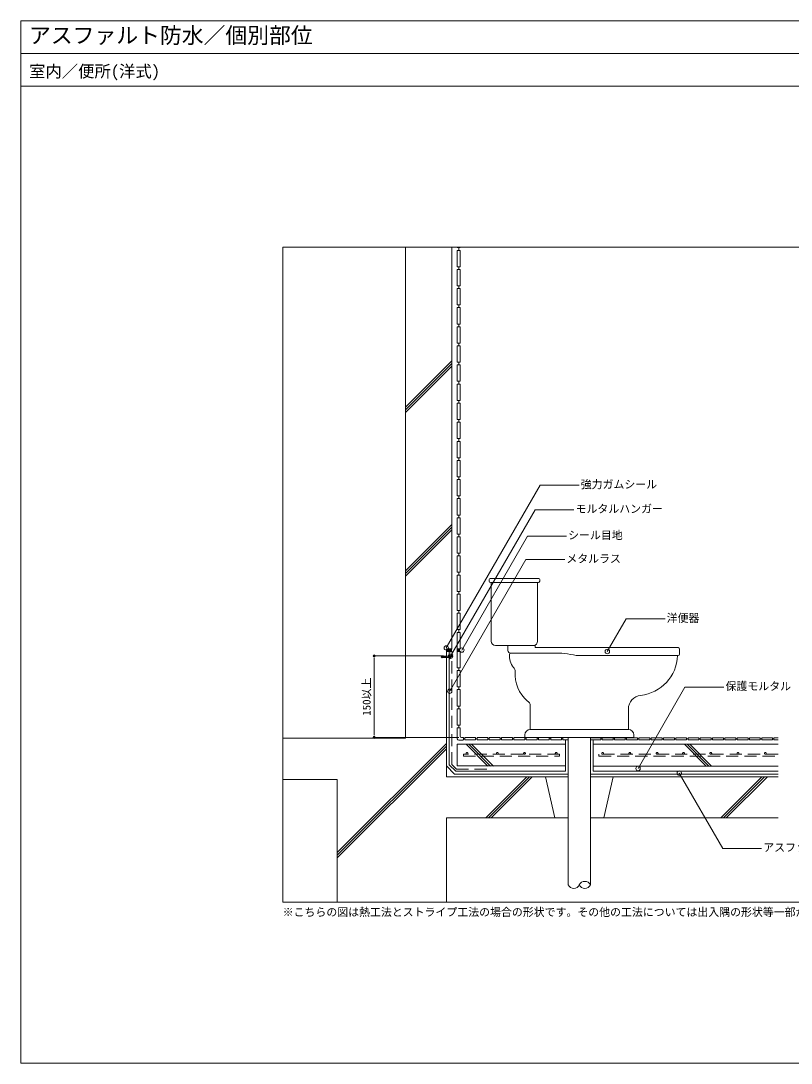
# Model space of a CAD drawing. Units: millimetres, scale not verified. Extents: x -2760 to 2760, y -1910 to 1910.
# Drawn here: x -2760 to 64, y -1910 to 1910 of the extents above; entities that cross this region are included whole.
import ezdxf
from ezdxf.enums import TextEntityAlignment as Align

# ---------------------------------------------------------------- set-up
doc = ezdxf.new("R2010")
doc.units = ezdxf.units.MM
doc.header["$LTSCALE"] = 7
doc.linetypes.add('USER1', pattern=[9.525, 6.35, -3.175])
for name, color, linetype, lineweight in [('0-0_0', 7, 'Continuous', 9), ('0-1_HATCH', 9, 'Continuous', 18), ('0-3_KUTAI', 3, 'Continuous', 18), ('0-4_BOUSUI', 1, 'Continuous', 18), ('0-5_MOJI', 7, 'Continuous', 18), ('0-6_sunpo', 7, 'Continuous', 18), ('0-7_KANAMONO_SCREW', 4, 'Continuous', 18), ('0-8_KANAMONO', 4, 'Continuous', 18), ('0-9_TENSEN', 4, 'USER1', 18), ('0-A_SIAGE', 4, 'Continuous', 18), ('0-B_ZATU', 6, 'Continuous', 18), ('0-C_HAISUI', 7, 'Continuous', 9), ('0-D_WAKU', 7, 'Continuous', 18)]:
    doc.layers.add(name, color=color, linetype=linetype, lineweight=lineweight)
doc.styles.add('ＭＳ ゴシック', font='')
doc.styles.get('ＭＳ ゴシック').set_extended_font_data('MS Gothic')

# ---------------------------------------------------------------- blocks, each defined once
blk = doc.blocks.new('_DOT')
at = {"layer": '0-0_0'}
for p, q in [((-0.5, 0), (-1, 0)), ((0.25, 0), (-0.25, 0))]:
    blk.add_line(p, q, dxfattribs=at)
blk.add_circle((0, 0), 0.25, dxfattribs=at)

msp = doc.modelspace()

# ---------------------------------------------------------------- linework, layer by layer
at = {"layer": '0-0_0', "lineweight": 18}
msp.add_line((-2760, 1790), (2760, 1790), dxfattribs=at)
msp.add_lwpolyline([(1800, -1320), (-1800, -1320), (-1800, 1080), (1800, 1080)], close=True, dxfattribs=at)
at = {"layer": '0-1_HATCH'}
for p, q in [((-1350, 494.307), (-1179.95, 664.356)), ((-1350, 484.407), (-1179.95, 654.457)), ((-1350, 474.508), (-1179.95, 644.557)), ((-1350, -105.693), (-1179.95, 64.356)), ((-1350, -115.593), (-1179.95, 54.457)), ((-1350, -125.492), (-1179.95, 44.557)), ((-1200, -393.749), (-1197.401, -391.15)), ((-1200, -398.24), (-1192.911, -391.15)), ((-1193.21, -401.15), (-1200, -394.36)), ((-1197.7, -401.15), (-1200, -398.85)), ((-1188.72, -401.15), (-1198.72, -391.15)), ((-1198.421, -401.15), (-1188.421, -391.15)), ((-1184.23, -401.15), (-1194.23, -391.15)), ((-1193.93, -401.15), (-1183.93, -391.15)), ((-1180.172, -400.718), (-1189.74, -391.15)), ((-1189.44, -401.15), (-1180.276, -391.986)), ((-1180.97, -395.43), (-1185.25, -391.15)), ((-1184.95, -401.15), (-1180.958, -397.158)), ((-1180.182, -391.727), (-1180.759, -391.15)), ((-1180.46, -401.15), (-1180.132, -400.822)), ((-1600, -1137.952), (-1200, -737.952)), ((-1600, -1147.851), (-1200, -747.851)), ((-1600, -1157.751), (-1200, -757.751)), ((-1047.516, -821.15), (-1127.516, -741.15)), ((-1037.616, -821.15), (-1117.616, -741.15)), ((-1027.717, -821.15), (-1107.717, -741.15)), ((-247.516, -821.15), (-327.516, -741.15)), ((-237.616, -821.15), (-317.616, -741.15)), ((-227.717, -821.15), (-307.717, -741.15)), ((-1055.457, -1011.15), (-904.643, -860.336)), ((-1045.558, -1011.15), (-894.744, -860.336)), ((-1035.658, -1011.15), (-884.844, -860.336)), ((-193.822, -1011.15), (-43.822, -861.15)), ((-183.922, -1011.15), (-33.108, -860.336)), ((-174.023, -1011.15), (-23.209, -860.336))]:
    msp.add_line(p, q, dxfattribs=at)
at = {"layer": '0-3_KUTAI'}
for p, q in [((-1179.95, -391.15), (-1179.95, 1080)), ((-1200, -860.336), (-1200, -391.15)), ((-1200, -391.15), (-1179.95, -391.15)), ((-1159.781, -741.15), (-763.499, -741.15)), ((-1159.781, -741.15), (-1159.781, -820.336)), ((-661.649, -741.15), (16.513, -741.15)), ((-1200, -820.336), (-1170, -850.336)), ((-1159.781, -820.336), (-763.499, -820.336)), ((-661.649, -821.15), (16.513, -821.15)), ((-1800, -870), (-1600, -870)), ((-1600, -1320), (-1600, -870)), ((-1200, -860.336), (-753.499, -860.336)), ((-1170, -850.336), (-753.499, -850.336)), ((-836.808, -860.336), (-802.454, -1011.15)), ((-671.649, -850.336), (16.513, -850.336)), ((-671.649, -860.336), (16.513, -860.336)), ((-588.339, -860.336), (-622.693, -1011.15)), ((-1200, -1011.15), (-753.499, -1011.15)), ((-1200, -1320), (-1200, -1011.15)), ((-671.649, -1011.15), (16.513, -1011.15))]:
    msp.add_line(p, q, dxfattribs=at)
msp.add_lwpolyline([(-1800, -719.186), (-1350, -719.186), (-1350, 1080)], dxfattribs=at)
at = {"layer": '0-3_KUTAI', "linetype": 'USER1'}
msp.add_lwpolyline([(-1052.177, -832.103), (-1162.319, -832.103), (-1179.417, -815.006), (-1179.417, -409.537)], dxfattribs=at)
at = {"layer": '0-4_BOUSUI'}
for p, q in [((-1190, -401.15), (-1200, -401.15)), ((-1159.781, -395.086), (-1155.844, -391.15)), ((-1159.781, -399.577), (-1151.354, -391.15)), ((-1154.093, -401.15), (-1159.781, -395.462)), ((-1158.583, -401.15), (-1159.781, -399.952)), ((-1150.097, -400.656), (-1159.602, -391.15)), ((-1156.864, -401.15), (-1151.316, -395.602)), ((-1151.258, -395.004), (-1155.112, -391.15)), ((-1152.374, -401.15), (-1150.688, -399.464)), ((-1150.108, -391.664), (-1150.622, -391.15))]:
    msp.add_line(p, q, dxfattribs=at)
for points in [[(-763.499, -725.043), (-763.499, -840.336), (-1165.858, -840.336), (-1190, -816.194), (-1190, -405.36)], [(-1149.781, -401.15), (-1159.781, -401.15), (-1159.781, -391.15), (-1149.781, -391.15)], [(-661.649, -725.043), (-661.649, -840.336), (16.513, -840.336)]]:
    msp.add_lwpolyline(points, dxfattribs=at)
for centre, radius, start, end in [((-1168.203, -396.209), 12.79, 156.70411, 202.72761), ((-1142.506, -396.15), 8.827, 145.49626, 214.50374)]:
    msp.add_arc(centre, radius, start, end, dxfattribs=at)
at = {"layer": '0-5_MOJI'}
for points in [[(-713.349, 207.795), (-856.095, 207.795), (-1200.232, -388.267)], [(-732.193, 117.916), (-874.939, 117.916), (-1184.662, -418.54)], [(-759.686, 21.367), (-902.432, 21.367), (-1143.328, -395.877)], [(-766.139, -64.64), (-908.885, -64.64), (-1187.494, -547.205)], [(-398.305, -282.11), (-541.051, -282.11), (-609.878, -401.323)], [(-182.506, -532.109), (-325.252, -532.109), (-497.32, -830.14)], [(-44.211, -1123.099), (-186.957, -1123.099), (-346.248, -847.2)]]:
    msp.add_lwpolyline(points, dxfattribs=at)
for centre in [(-1200.232, -388.267), (-1184.662, -418.54), (-1143.328, -395.877), (-609.878, -401.323), (-1187.494, -547.205), (-497.32, -830.14), (-346.248, -847.2)]:
    msp.add_circle(centre, 8, dxfattribs=at)
at = {"layer": '0-6_sunpo'}
for p, q in [((-1210, -417.637), (-1464.814, -417.637)), ((-1464.814, -700.15), (-1464.814, -433.637)), ((-1154.781, -716.15), (-1464.814, -716.15))]:
    msp.add_line(p, q, dxfattribs=at)
at = {"layer": '0-7_KANAMONO_SCREW'}
for p, q in [((-1216.023, -419.556), (-1218.943, -420.765)), ((-1216.62, -419.803), (-1216.023, -422.193)), ((-1204.77, -418.522), (-1214.874, -418.076)), ((-1204.779, -418.73), (-1204.77, -418.522)), ((-1201.865, -418.858), (-1204.779, -418.73)), ((-1204.571, -418.739), (-1204.562, -418.531)), ((-1202.064, -418.641), (-1204.562, -418.531)), ((-1202.073, -418.849), (-1202.064, -418.641)), ((-1201.865, -418.858), (-1201.856, -418.65)), ((-1190.033, -418.65), (-1201.856, -418.65)), ((-1200.189, -418.65), (-1200.189, -423.65)), ((-1197.689, -418.65), (-1197.689, -423.65)), ((-1189.2, -416.567), (-1189.2, -417.817)), ((-1189.2, -416.567), (-1187.533, -416.567)), ((-1189.2, -417.817), (-1189.2, -424.484)), ((-1187.533, -416.567), (-1187.533, -425.734)), ((-1187.117, -417.609), (-1187.533, -417.609)), ((-1187.117, -424.692), (-1187.117, -417.609)), ((-1187.117, -417.609), (-1186.908, -418.65)), ((-1186.908, -423.65), (-1186.908, -418.65)), ((-1216.023, -422.745), (-1218.943, -421.535)), ((-1201.856, -420.942), (-1216.023, -420.317)), ((-1201.856, -421.359), (-1216.023, -421.984)), ((-1216.023, -421.984), (-1216.023, -423.65)), ((-1216.023, -423.65), (-1214.874, -424.225)), ((-1215.233, -420.352), (-1214.838, -421.931)), ((-1204.77, -423.779), (-1214.874, -424.225)), ((-1213.969, -420.408), (-1213.602, -421.877)), ((-1212.705, -420.463), (-1212.365, -421.822)), ((-1211.441, -420.519), (-1211.129, -421.768)), ((-1210.177, -420.575), (-1209.893, -421.713)), ((-1208.913, -420.631), (-1208.656, -421.659)), ((-1207.649, -420.686), (-1207.42, -421.604)), ((-1206.385, -420.742), (-1206.184, -421.549)), ((-1205.122, -420.798), (-1204.947, -421.495)), ((-1201.865, -423.442), (-1204.779, -423.571)), ((-1204.779, -423.571), (-1204.77, -423.779)), ((-1204.571, -423.561), (-1204.562, -423.77)), ((-1202.064, -423.659), (-1204.562, -423.77)), ((-1203.858, -420.854), (-1203.711, -421.44)), ((-1202.594, -420.909), (-1202.475, -421.386)), ((-1202.073, -423.451), (-1202.064, -423.659)), ((-1201.865, -423.442), (-1201.856, -423.65)), ((-1201.856, -420.942), (-1201.856, -421.359)), ((-1190.033, -423.65), (-1201.856, -423.65)), ((-1189.2, -424.484), (-1189.2, -425.734)), ((-1187.533, -425.734), (-1189.2, -425.734)), ((-1187.533, -424.692), (-1187.117, -424.692)), ((-1186.908, -423.65), (-1187.117, -424.692))]:
    msp.add_line(p, q, dxfattribs=at)
msp.add_lwpolyline([(-1216.023, -420.317), (-1216.023, -418.65), (-1214.874, -418.076)], dxfattribs=at)
for centre, radius, start, end in [((-1190.033, -417.817), 0.833, 270, 0), ((-1218.783, -421.15), 0.417, 112.5, 247.5), ((-1190.033, -424.484), 0.833, 0, 90)]:
    msp.add_arc(centre, radius, start, end, dxfattribs=at)
at = {"layer": '0-8_KANAMONO'}
msp.add_lwpolyline([(-1180, -401.15), (-1180, -401.95), (-1189.2, -401.95), (-1189.2, -441.15), (-1190, -441.15), (-1190, -401.15)], close=True, dxfattribs=at)
msp.add_lwpolyline([(-1189.2, -428.395), (-1177.699, -414.689), (-1181.294, -411.094), (-1180.587, -410.387), (-1176.344, -414.629), (-1189.2, -429.95)], dxfattribs=at)
at = {"layer": '0-9_TENSEN'}
for p, q in [((-785.251, -777.919), (-1137.374, -777.919)), ((-1137.374, -777.919), (-1137.374, -784.381)), ((-1137.374, -784.381), (-785.251, -784.381)), ((-785.251, -777.919), (-785.251, -784.381)), ((16.513, -777.919), (-640.862, -777.919)), ((-640.862, -777.919), (-640.862, -784.381)), ((-640.862, -784.381), (16.513, -784.381))]:
    msp.add_line(p, q, dxfattribs=at)
for centre in [(-1124.7, -774.688), (-1013.485, -774.688), (-913.485, -774.688), (-797.345, -774.688), (-627.312, -774.688), (-527.312, -774.688), (-427.312, -774.688), (-330.543, -774.688), (-230.543, -774.688), (-130.543, -774.688), (-30.543, -774.688)]:
    msp.add_circle(centre, 3.231, dxfattribs=at)
at = {"layer": '0-A_SIAGE'}
for p, q in [((-1154.781, 1068.85), (-1154.781, 1078.85)), ((-1154.781, 998.85), (-1154.781, 1008.85)), ((-1154.781, 928.85), (-1154.781, 938.85)), ((-1154.781, 858.85), (-1154.781, 868.85)), ((-1154.781, 788.85), (-1154.781, 798.85)), ((-1154.781, 718.85), (-1154.781, 728.85)), ((-1154.781, 648.85), (-1154.781, 658.85)), ((-1154.781, 578.85), (-1154.781, 588.85)), ((-1154.781, 508.85), (-1154.781, 518.85)), ((-1154.781, 438.85), (-1154.781, 448.85)), ((-1154.781, 368.85), (-1154.781, 378.85)), ((-1154.781, 298.85), (-1154.781, 308.85)), ((-1154.781, 228.85), (-1154.781, 238.85)), ((-1154.781, 158.85), (-1154.781, 168.85)), ((-1154.781, 88.85), (-1154.781, 98.85)), ((-1154.781, 18.85), (-1154.781, 28.85)), ((-1154.781, -51.15), (-1154.781, -41.15)), ((-1154.781, -121.15), (-1154.781, -111.15)), ((-1154.781, -191.15), (-1154.781, -181.15)), ((-1154.781, -261.15), (-1154.781, -251.15)), ((-1154.781, -331.15), (-1154.781, -321.15)), ((-1154.781, -471.15), (-1154.781, -461.15)), ((-1154.781, -541.15), (-1154.781, -531.15)), ((-1154.781, -611.15), (-1154.781, -601.15)), ((-1159.781, -681.15), (-1159.781, -721.15)), ((-1149.781, -681.15), (-1159.781, -681.15)), ((-1154.781, -681.15), (-1154.781, -671.15)), ((-1149.781, -711.15), (-1149.781, -681.15)), ((-1144.781, -716.15), (-1139.574, -716.15)), ((-1137.574, -718.15), (-1137.574, -724.15)), ((-1137.574, -721.043), (-1132.574, -721.043)), ((-1092.574, -721.043), (-1087.574, -721.043)), ((-1047.574, -721.043), (-1042.574, -721.043)), ((-1002.574, -721.043), (-997.574, -721.043)), ((-957.574, -721.043), (-952.574, -721.043)), ((-912.574, -721.043), (-907.574, -721.043)), ((-867.574, -721.043), (-862.574, -721.043)), ((-822.574, -721.043), (-817.574, -721.043)), ((-777.574, -721.043), (-772.574, -721.043)), ((-634.057, -721.15), (-629.057, -721.15)), ((-589.057, -721.15), (-584.057, -721.15)), ((-544.057, -721.15), (-539.057, -721.15)), ((-499.057, -721.15), (-494.057, -721.15)), ((-454.057, -721.15), (-449.057, -721.15)), ((-409.057, -721.15), (-404.057, -721.15)), ((-364.057, -721.15), (-359.057, -721.15)), ((-319.057, -721.15), (-314.057, -721.15)), ((-274.057, -721.15), (-269.057, -721.15)), ((-229.057, -721.15), (-224.057, -721.15)), ((-184.057, -721.15), (-179.057, -721.15)), ((-139.057, -721.15), (-134.057, -721.15)), ((-94.057, -721.15), (-89.057, -721.15)), ((-49.057, -721.15), (-44.057, -721.15)), ((-4.057, -721.15), (0.943, -721.15)), ((-1139.574, -726.15), (-1154.781, -726.15))]:
    msp.add_line(p, q, dxfattribs=at)
for points in [[(-1149.781, 1080), (-1149.781, 1078.85), (-1159.781, 1078.85), (-1159.781, 1080)], [(16.513, -717.15), (0.943, -717.15), (0.943, -725.15), (16.513, -725.15)]]:
    msp.add_lwpolyline(points, dxfattribs=at)
for points in [[(-1159.781, 1008.85), (-1159.781, 1068.85), (-1149.781, 1068.85), (-1149.781, 1008.85)], [(-1159.781, 938.85), (-1159.781, 998.85), (-1149.781, 998.85), (-1149.781, 938.85)], [(-1159.781, 868.85), (-1159.781, 928.85), (-1149.781, 928.85), (-1149.781, 868.85)], [(-1159.781, 798.85), (-1159.781, 858.85), (-1149.781, 858.85), (-1149.781, 798.85)], [(-1159.781, 728.85), (-1159.781, 788.85), (-1149.781, 788.85), (-1149.781, 728.85)], [(-1159.781, 658.85), (-1159.781, 718.85), (-1149.781, 718.85), (-1149.781, 658.85)], [(-1159.781, 588.85), (-1159.781, 648.85), (-1149.781, 648.85), (-1149.781, 588.85)], [(-1159.781, 518.85), (-1159.781, 578.85), (-1149.781, 578.85), (-1149.781, 518.85)], [(-1159.781, 448.85), (-1159.781, 508.85), (-1149.781, 508.85), (-1149.781, 448.85)], [(-1159.781, 378.85), (-1159.781, 438.85), (-1149.781, 438.85), (-1149.781, 378.85)], [(-1159.781, 308.85), (-1159.781, 368.85), (-1149.781, 368.85), (-1149.781, 308.85)], [(-1159.781, 238.85), (-1159.781, 298.85), (-1149.781, 298.85), (-1149.781, 238.85)], [(-1159.781, 168.85), (-1159.781, 228.85), (-1149.781, 228.85), (-1149.781, 168.85)], [(-1159.781, 98.85), (-1159.781, 158.85), (-1149.781, 158.85), (-1149.781, 98.85)], [(-1159.781, 28.85), (-1159.781, 88.85), (-1149.781, 88.85), (-1149.781, 28.85)], [(-1159.781, -41.15), (-1159.781, 18.85), (-1149.781, 18.85), (-1149.781, -41.15)], [(-1159.781, -111.15), (-1159.781, -51.15), (-1149.781, -51.15), (-1149.781, -111.15)], [(-1159.781, -181.15), (-1159.781, -121.15), (-1149.781, -121.15), (-1149.781, -181.15)], [(-1159.781, -251.15), (-1159.781, -191.15), (-1149.781, -191.15), (-1149.781, -251.15)], [(-1159.781, -321.15), (-1159.781, -261.15), (-1149.781, -261.15), (-1149.781, -321.15)], [(-1159.781, -391.15), (-1159.781, -331.15), (-1149.781, -331.15), (-1149.781, -391.15)], [(-1159.781, -461.15), (-1159.781, -401.15), (-1149.781, -401.15), (-1149.781, -461.15)], [(-1159.781, -531.15), (-1159.781, -471.15), (-1149.781, -471.15), (-1149.781, -531.15)], [(-1159.781, -601.15), (-1159.781, -541.15), (-1149.781, -541.15), (-1149.781, -601.15)], [(-1159.781, -671.15), (-1159.781, -611.15), (-1149.781, -611.15), (-1149.781, -671.15)], [(-1132.574, -717.043), (-1132.574, -725.043), (-1092.574, -725.043), (-1092.574, -717.043)], [(-1087.574, -717.043), (-1087.574, -725.043), (-1047.574, -725.043), (-1047.574, -717.043)], [(-1042.574, -717.043), (-1042.574, -725.043), (-1002.574, -725.043), (-1002.574, -717.043)], [(-997.574, -717.043), (-997.574, -725.043), (-957.574, -725.043), (-957.574, -717.043)], [(-952.574, -717.043), (-952.574, -725.043), (-912.574, -725.043), (-912.574, -717.043)], [(-907.574, -717.043), (-907.574, -725.043), (-867.574, -725.043), (-867.574, -717.043)], [(-862.574, -717.043), (-862.574, -725.043), (-822.574, -725.043), (-822.574, -717.043)], [(-817.574, -717.043), (-817.574, -725.043), (-777.574, -725.043), (-777.574, -717.043)], [(-772.574, -717.043), (-772.574, -725.043), (-753.499, -725.043), (-753.499, -717.043)], [(-671.649, -717.15), (-671.649, -725.15), (-634.057, -725.15), (-634.057, -717.15)], [(-629.057, -717.15), (-629.057, -725.15), (-589.057, -725.15), (-589.057, -717.15)], [(-584.057, -717.15), (-584.057, -725.15), (-544.057, -725.15), (-544.057, -717.15)], [(-539.057, -717.15), (-539.057, -725.15), (-499.057, -725.15), (-499.057, -717.15)], [(-494.057, -717.15), (-494.057, -725.15), (-454.057, -725.15), (-454.057, -717.15)], [(-449.057, -717.15), (-449.057, -725.15), (-409.057, -725.15), (-409.057, -717.15)], [(-404.057, -717.15), (-404.057, -725.15), (-364.057, -725.15), (-364.057, -717.15)], [(-359.057, -717.15), (-359.057, -725.15), (-319.057, -725.15), (-319.057, -717.15)], [(-314.057, -717.15), (-314.057, -725.15), (-274.057, -725.15), (-274.057, -717.15)], [(-269.057, -717.15), (-269.057, -725.15), (-229.057, -725.15), (-229.057, -717.15)], [(-224.057, -717.15), (-224.057, -725.15), (-184.057, -725.15), (-184.057, -717.15)], [(-179.057, -717.15), (-179.057, -725.15), (-139.057, -725.15), (-139.057, -717.15)], [(-134.057, -717.15), (-134.057, -725.15), (-94.057, -725.15), (-94.057, -717.15)], [(-89.057, -717.15), (-89.057, -725.15), (-49.057, -725.15), (-49.057, -717.15)], [(-44.057, -717.15), (-44.057, -725.15), (-4.057, -725.15), (-4.057, -717.15)]]:
    msp.add_lwpolyline(points, close=True, dxfattribs=at)
for centre, radius, start, end in [((-1154.781, -721.15), 5, 180, 270), ((-1144.781, -711.15), 5, 180, 270), ((-1139.574, -718.15), 2, 0, 90), ((-1139.574, -724.15), 2, 270, 0)]:
    msp.add_arc(centre, radius, start, end, dxfattribs=at)
at = {"layer": '0-B_ZATU'}
for p, q in [((-1042.845, -143.723), (-1042.845, -137.201)), ((-1039.845, -134.201), (-860.806, -134.201)), ((-862.806, -148.723), (-1037.845, -148.723)), ((-1035.325, -148.723), (-1035.325, -363.723)), ((-865.325, -363.723), (-865.325, -148.723)), ((-857.806, -137.201), (-857.806, -143.723)), ((-1020.325, -378.723), (-876.098, -378.723)), ((-974.098, -397.325), (-974.098, -378.723)), ((-874.098, -380.723), (-874.098, -385.136)), ((-787.714, -407.325), (-964.098, -407.325)), ((-872.098, -387.136), (-350.288, -387.136)), ((-350.288, -416.579), (-702.173, -416.579)), ((-345.288, -392.136), (-345.288, -411.579)), ((-892.574, -687.043), (-892.574, -600.276)), ((-532.574, -687.043), (-532.574, -611.791)), ((-892.574, -687.043), (-532.574, -687.043)), ((-512.574, -707.043), (-512.574, -717.043))]:
    msp.add_line(p, q, dxfattribs=at)
msp.add_lwpolyline([(-512.574, -717.043), (-912.574, -717.043), (-912.574, -707.043)], dxfattribs=at)
for centre, radius, start, end in [((-1039.845, -137.201), 3, 90, 180), ((-1037.845, -143.723), 5, 180, 270), ((-862.806, -143.723), 5, 270, 0), ((-860.806, -137.201), 3, 0, 90), ((-1020.325, -363.723), 15, 180, 270), ((-880.325, -363.723), 15, 270, 0), ((-876.098, -380.723), 2, 0, 90), ((-964.098, -397.325), 10, 180, 270), ((-901.91, -417.312), 67.044, 175.3897, 219.16574), ((-963.753, -412.325), 5, 90, 175.3897), ((-872.098, -385.136), 2, 180, 270), ((-787.714, -607.325), 200, 77.65179, 90), ((-702.173, -216.579), 200, 257.65179, 270), ((-504.327, -410.818), 152.148, 276.17754, 357.82987), ((-350.288, -392.136), 5, 0, 90), ((-350.288, -411.579), 5, 270, 0), ((-967.595, -474.222), 20, 356.73765, 46.74762), ((-814.194, -482.966), 133.65, 176.73765, 228.15315), ((-482.574, -611.791), 50, 96.17754, 180), ((-912.574, -600.276), 20, 0, 62.56097), ((-892.574, -707.043), 20, 90, 180), ((-532.574, -707.043), 20, 0, 90)]:
    msp.add_arc(centre, radius, start, end, dxfattribs=at)
at = {"layer": '0-C_HAISUI'}
for p, q in [((-753.499, -717.043), (-753.499, -1256.566)), ((-671.649, -717.043), (-671.649, -1256.566))]:
    msp.add_line(p, q, dxfattribs=at)
for centre, start, end in [((-733.036, -1246.674), 205.7996, 334.2004), ((-692.111, -1266.458), 25.7996, 154.2004), ((-692.111, -1246.674), 205.7996, 334.2004)]:
    msp.add_arc(centre, 22.728, start, end, dxfattribs=at)
at = {"layer": '0-D_WAKU'}
for points in [[(-2760, -1910), (2760, -1910), (2760, 1910), (-2760, 1910)], [(2760, 1670), (-2760, 1670), (-2760, 1910), (2760, 1910)]]:
    msp.add_lwpolyline(points, close=True, dxfattribs=at)

# ---------------------------------------------------------------- block references
at = {"layer": '0-6_sunpo', "xscale": 16, "yscale": 16}
for p, rotation in [((-1464.814, -417.637), 90), ((-1464.814, -716.15), 270)]:
    msp.add_blockref('_DOT', p, dxfattribs=dict(at, rotation=rotation))

# ---------------------------------------------------------------- texts
at = {"layer": '0-5_MOJI', "style": 'ＭＳ ゴシック'}
for s, p in [('強力ガムシール', (-707.349, 187.795)), ('モルタルハンガー', (-726.193, 97.916)), ('シール目地', (-753.686, 1.367)), ('メタルラス', (-760.139, -84.64)), ('洋便器', (-392.305, -302.11)), ('保護モルタル', (-176.506, -552.109)), ('アスファルト防水層', (-38.211, -1143.099)), ('※こちらの図は熱工法とストライプ工法の場合の形状です。その他の工法については出入隅の形状等一部が異なります。', (-1800, -1380))]:
    msp.add_text(s, height=29.33, dxfattribs=at).set_placement(p, align=Align.BOTTOM_LEFT)
at = {"layer": '0-6_sunpo', "style": 'ＭＳ ゴシック'}
msp.add_text('150以上', height=29.33, rotation=90, dxfattribs=at).set_placement((-1468.844, -636.893), align=Align.BOTTOM_LEFT)
at = {"layer": '0-D_WAKU', "style": 'ＭＳ ゴシック'}
for s, height, p in [('アスファルト防水／個別部位', 58.65, (-2730, 1810)), ('室内／便所(洋式)', 43.99, (-2730, 1690))]:
    msp.add_text(s, height=height, dxfattribs=at).set_placement(p, align=Align.BOTTOM_LEFT)

doc.saveas('drawing.dxf')
